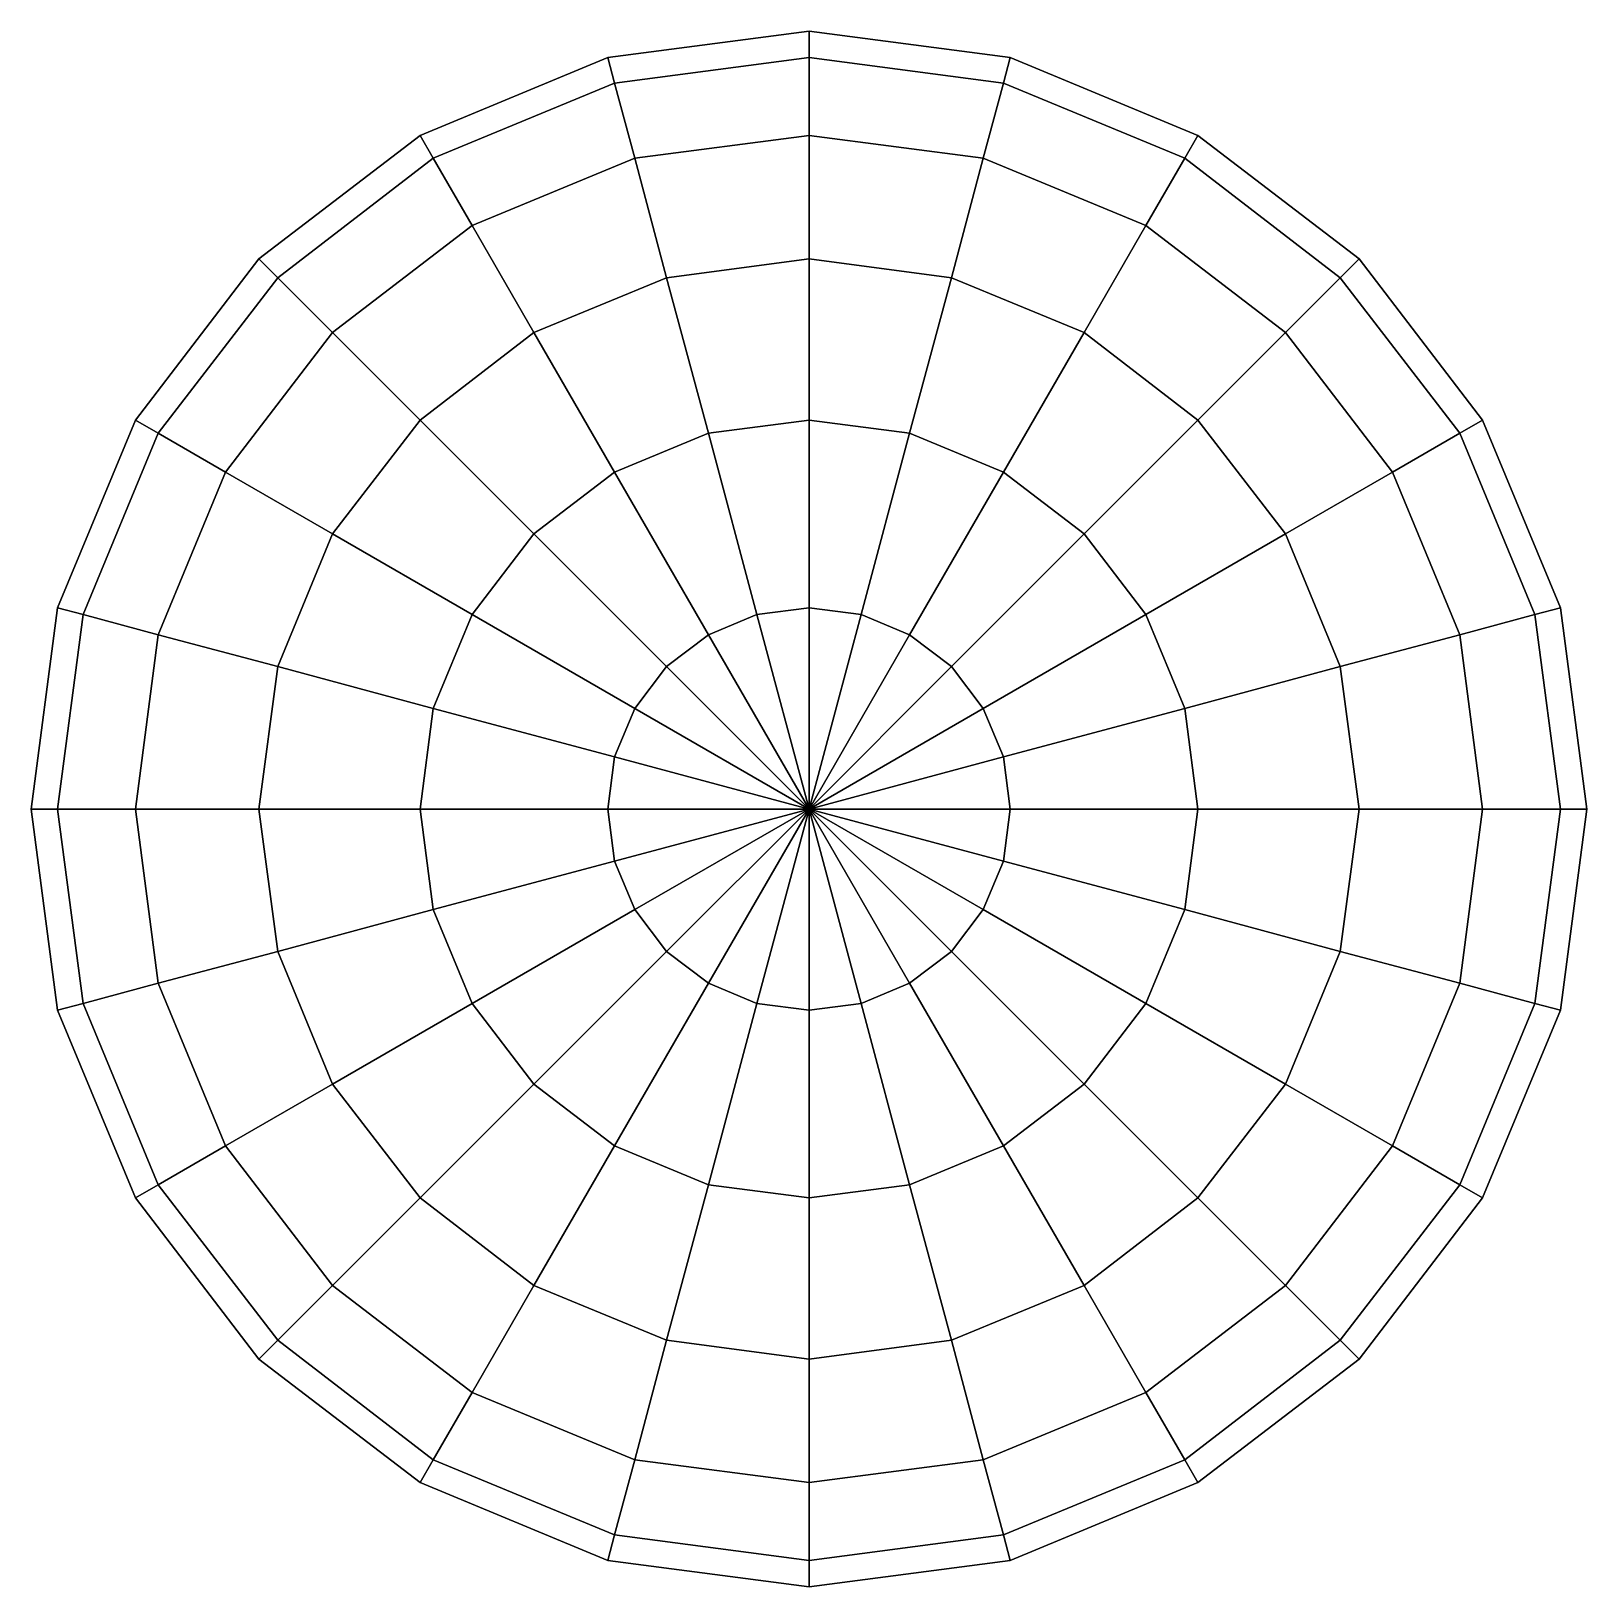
# Model space of a CAD drawing. Extents: x -1 to 1, y -1 to 1.
import ezdxf

# ---------------------------------------------------------------- set-up
doc = ezdxf.new("R2010")
doc.units = 0
doc.layers.add('SPHERE', color=7, linetype='CONTINUOUS')

msp = doc.modelspace()

# ---------------------------------------------------------------- meshes
at = {"layer": 'SPHERE'}
mesh = msp.add_polyface(dxfattribs=at)
corners = [(0, 0.2588, -0.9659), (0, 0.5, -0.866), (-0.1294, 0.483, -0.866), (-0.067, 0.25, -0.9659), (-0.25, 0.433, -0.866), (-0.1294, 0.2241, -0.9659), (-0.3536, 0.3536, -0.866), (-0.183, 0.183, -0.9659), (-0.433, 0.25, -0.866), (-0.2241, 0.1294, -0.9659), (-0.483, 0.1294, -0.866), (-0.25, 0.067, -0.9659), (0, 0.7071, -0.7071), (-0.183, 0.683, -0.7071), (-0.3536, 0.6124, -0.7071), (0, 0.866, -0.5), (-0.2241, 0.8365, -0.5), (-0.433, 0.75, -0.5), (0, 0.9659, -0.2588), (-0.25, 0.933, -0.2588), (-0.483, 0.8365, -0.2588), (0, 1), (-0.2588, 0.9659), (0, 0.9659, 0.2588), (-0.25, 0.933, 0.2588), (0, 0.866, 0.5), (-0.2241, 0.8365, 0.5), (-0.433, 0.75, 0.5), (-0.483, 0.8365, 0.2588), (0, 0.7071, 0.7071), (-0.183, 0.683, 0.7071), (-0.3536, 0.6124, 0.7071), (0, 0.5, 0.866), (-0.1294, 0.483, 0.866), (-0.25, 0.433, 0.866), (0, 0.2588, 0.9659), (-0.067, 0.25, 0.9659), (-0.1294, 0.2241, 0.9659), (-0.183, 0.183, 0.9659), (-0.3536, 0.3536, 0.866), (-0.2241, 0.1294, 0.9659), (-0.433, 0.25, 0.866), (-0.25, 0.067, 0.9659), (-0.483, 0.1294, 0.866), (0, 0, -1), (0, 0, 1), (-0.2588, 0, -0.9659), (-0.2588, 0, 0.9659)]
mesh.append_faces([[corners[k] for k in face] for face in [(0, 1, 2, 3), (3, 2, 4, 5), (5, 4, 6, 7), (7, 6, 8, 9), (9, 8, 10, 11), (1, 12, 13, 2), (2, 13, 14, 4), (12, 15, 16, 13), (13, 16, 17, 14), (15, 18, 19, 16), (16, 19, 20, 17), (18, 21, 22, 19), (21, 23, 24, 22), (23, 25, 26, 24), (24, 26, 27, 28), (25, 29, 30, 26), (26, 30, 31, 27), (29, 32, 33, 30), (30, 33, 34, 31), (32, 35, 36, 33), (33, 36, 37, 34), (34, 37, 38, 39), (39, 38, 40, 41), (41, 40, 42, 43), (44, 0, 3, 3), (36, 35, 45, 45), (44, 3, 5, 5), (37, 36, 45, 45), (44, 5, 7, 7), (38, 37, 45, 45), (44, 7, 9, 9), (40, 38, 45, 45), (44, 9, 11, 11), (42, 40, 45, 45), (44, 11, 46, 46), (47, 42, 45, 45)]])
mesh = msp.add_polyface(dxfattribs=at)
corners = [(0.25, 0.067, -0.9659), (0.483, 0.1294, -0.866), (0.433, 0.25, -0.866), (0.2241, 0.1294, -0.9659), (0.3536, 0.3536, -0.866), (0.183, 0.183, -0.9659), (0.25, 0.433, -0.866), (0.1294, 0.2241, -0.9659), (0.1294, 0.483, -0.866), (0.067, 0.25, -0.9659), (0, 0.5, -0.866), (0, 0.2588, -0.9659), (0.3536, 0.6124, -0.7071), (0.183, 0.683, -0.7071), (0, 0.7071, -0.7071), (0.433, 0.75, -0.5), (0.2241, 0.8365, -0.5), (0, 0.866, -0.5), (0.483, 0.8365, -0.2588), (0.25, 0.933, -0.2588), (0, 0.9659, -0.2588), (0.2588, 0.9659), (0, 1), (0.25, 0.933, 0.2588), (0, 0.9659, 0.2588), (0.483, 0.8365, 0.2588), (0.433, 0.75, 0.5), (0.2241, 0.8365, 0.5), (0, 0.866, 0.5), (0.3536, 0.6124, 0.7071), (0.183, 0.683, 0.7071), (0, 0.7071, 0.7071), (0.25, 0.433, 0.866), (0.1294, 0.483, 0.866), (0, 0.5, 0.866), (0.483, 0.1294, 0.866), (0.25, 0.067, 0.9659), (0.2241, 0.1294, 0.9659), (0.433, 0.25, 0.866), (0.183, 0.183, 0.9659), (0.3536, 0.3536, 0.866), (0.1294, 0.2241, 0.9659), (0.067, 0.25, 0.9659), (0, 0.2588, 0.9659), (0, 0, -1), (0.2588, 0, -0.9659), (0.2588, 0, 0.9659), (0, 0, 1)]
mesh.append_faces([[corners[k] for k in face] for face in [(0, 1, 2, 3), (3, 2, 4, 5), (5, 4, 6, 7), (7, 6, 8, 9), (9, 8, 10, 11), (6, 12, 13, 8), (8, 13, 14, 10), (12, 15, 16, 13), (13, 16, 17, 14), (15, 18, 19, 16), (16, 19, 20, 17), (19, 21, 22, 20), (21, 23, 24, 22), (25, 26, 27, 23), (23, 27, 28, 24), (26, 29, 30, 27), (27, 30, 31, 28), (29, 32, 33, 30), (30, 33, 34, 31), (35, 36, 37, 38), (38, 37, 39, 40), (40, 39, 41, 32), (32, 41, 42, 33), (33, 42, 43, 34), (44, 45, 0, 0), (36, 46, 47, 47), (44, 0, 3, 3), (37, 36, 47, 47), (44, 3, 5, 5), (39, 37, 47, 47), (44, 5, 7, 7), (41, 39, 47, 47), (44, 7, 9, 9), (42, 41, 47, 47), (44, 9, 11, 11), (43, 42, 47, 47)]])
mesh = msp.add_polyface(dxfattribs=at)
corners = [(-0.25, 0.067, -0.9659), (-0.483, 0.1294, -0.866), (-0.5, 0, -0.866), (-0.2588, 0, -0.9659), (-0.25, 0.433, -0.866), (-0.3536, 0.6124, -0.7071), (-0.5, 0.5, -0.7071), (-0.3536, 0.3536, -0.866), (-0.6124, 0.3536, -0.7071), (-0.433, 0.25, -0.866), (-0.683, 0.183, -0.7071), (-0.7071, 0, -0.7071), (-0.433, 0.75, -0.5), (-0.6124, 0.6124, -0.5), (-0.75, 0.433, -0.5), (-0.8365, 0.2241, -0.5), (-0.866, 0, -0.5), (-0.483, 0.8365, -0.2588), (-0.683, 0.683, -0.2588), (-0.8365, 0.483, -0.2588), (-0.933, 0.25, -0.2588), (-0.9659, 0, -0.2588), (-0.25, 0.933, -0.2588), (-0.2588, 0.9659), (-0.5, 0.866), (-0.7071, 0.7071), (-0.866, 0.5), (-0.9659, 0.2588), (-1, 0), (-0.25, 0.933, 0.2588), (-0.483, 0.8365, 0.2588), (-0.683, 0.683, 0.2588), (-0.8365, 0.483, 0.2588), (-0.933, 0.25, 0.2588), (-0.9659, 0, 0.2588), (-0.433, 0.75, 0.5), (-0.6124, 0.6124, 0.5), (-0.75, 0.433, 0.5), (-0.8365, 0.2241, 0.5), (-0.866, 0, 0.5), (-0.3536, 0.6124, 0.7071), (-0.5, 0.5, 0.7071), (-0.6124, 0.3536, 0.7071), (-0.683, 0.183, 0.7071), (-0.7071, 0, 0.7071), (-0.25, 0.433, 0.866), (-0.3536, 0.3536, 0.866), (-0.433, 0.25, 0.866), (-0.483, 0.1294, 0.866), (-0.5, 0, 0.866), (-0.25, 0.067, 0.9659), (-0.2588, 0, 0.9659)]
mesh.append_faces([[corners[k] for k in face] for face in [(0, 1, 2, 3), (4, 5, 6, 7), (7, 6, 8, 9), (9, 8, 10, 1), (1, 10, 11, 2), (5, 12, 13, 6), (6, 13, 14, 8), (8, 14, 15, 10), (10, 15, 16, 11), (12, 17, 18, 13), (13, 18, 19, 14), (14, 19, 20, 15), (15, 20, 21, 16), (22, 23, 24, 17), (17, 24, 25, 18), (18, 25, 26, 19), (19, 26, 27, 20), (20, 27, 28, 21), (23, 29, 30, 24), (24, 30, 31, 25), (25, 31, 32, 26), (26, 32, 33, 27), (27, 33, 34, 28), (30, 35, 36, 31), (31, 36, 37, 32), (32, 37, 38, 33), (33, 38, 39, 34), (35, 40, 41, 36), (36, 41, 42, 37), (37, 42, 43, 38), (38, 43, 44, 39), (40, 45, 46, 41), (41, 46, 47, 42), (42, 47, 48, 43), (43, 48, 49, 44), (48, 50, 51, 49)]])
mesh = msp.add_polyface(dxfattribs=at)
corners = [(0.2588, 0, -0.9659), (0.5, 0, -0.866), (0.483, 0.1294, -0.866), (0.25, 0.067, -0.9659), (0.7071, 0, -0.7071), (0.683, 0.183, -0.7071), (0.6124, 0.3536, -0.7071), (0.433, 0.25, -0.866), (0.5, 0.5, -0.7071), (0.3536, 0.3536, -0.866), (0.3536, 0.6124, -0.7071), (0.25, 0.433, -0.866), (0.866, 0, -0.5), (0.8365, 0.2241, -0.5), (0.75, 0.433, -0.5), (0.6124, 0.6124, -0.5), (0.433, 0.75, -0.5), (0.9659, 0, -0.2588), (0.933, 0.25, -0.2588), (0.8365, 0.483, -0.2588), (0.683, 0.683, -0.2588), (0.483, 0.8365, -0.2588), (1, 0), (0.9659, 0.2588), (0.866, 0.5), (0.7071, 0.7071), (0.5, 0.866), (0.2588, 0.9659), (0.25, 0.933, -0.2588), (0.9659, 0, 0.2588), (0.933, 0.25, 0.2588), (0.8365, 0.483, 0.2588), (0.683, 0.683, 0.2588), (0.483, 0.8365, 0.2588), (0.25, 0.933, 0.2588), (0.866, 0, 0.5), (0.8365, 0.2241, 0.5), (0.75, 0.433, 0.5), (0.6124, 0.6124, 0.5), (0.433, 0.75, 0.5), (0.7071, 0, 0.7071), (0.683, 0.183, 0.7071), (0.6124, 0.3536, 0.7071), (0.5, 0.5, 0.7071), (0.3536, 0.6124, 0.7071), (0.5, 0, 0.866), (0.483, 0.1294, 0.866), (0.433, 0.25, 0.866), (0.3536, 0.3536, 0.866), (0.25, 0.433, 0.866), (0.2588, 0, 0.9659), (0.25, 0.067, 0.9659)]
mesh.append_faces([[corners[k] for k in face] for face in [(0, 1, 2, 3), (1, 4, 5, 2), (2, 5, 6, 7), (7, 6, 8, 9), (9, 8, 10, 11), (4, 12, 13, 5), (5, 13, 14, 6), (6, 14, 15, 8), (8, 15, 16, 10), (12, 17, 18, 13), (13, 18, 19, 14), (14, 19, 20, 15), (15, 20, 21, 16), (17, 22, 23, 18), (18, 23, 24, 19), (19, 24, 25, 20), (20, 25, 26, 21), (21, 26, 27, 28), (22, 29, 30, 23), (23, 30, 31, 24), (24, 31, 32, 25), (25, 32, 33, 26), (26, 33, 34, 27), (29, 35, 36, 30), (30, 36, 37, 31), (31, 37, 38, 32), (32, 38, 39, 33), (35, 40, 41, 36), (36, 41, 42, 37), (37, 42, 43, 38), (38, 43, 44, 39), (40, 45, 46, 41), (41, 46, 47, 42), (42, 47, 48, 43), (43, 48, 49, 44), (45, 50, 51, 46)]])
mesh = msp.add_polyface(dxfattribs=at)
corners = [(-0.2588, 0, -0.9659), (-0.5, 0, -0.866), (-0.483, -0.1294, -0.866), (-0.25, -0.067, -0.9659), (-0.7071, 0, -0.7071), (-0.683, -0.183, -0.7071), (-0.6124, -0.3536, -0.7071), (-0.433, -0.25, -0.866), (-0.5, -0.5, -0.7071), (-0.3536, -0.3536, -0.866), (-0.3536, -0.6124, -0.7071), (-0.25, -0.433, -0.866), (-0.866, 0, -0.5), (-0.8365, -0.2241, -0.5), (-0.75, -0.433, -0.5), (-0.6124, -0.6124, -0.5), (-0.433, -0.75, -0.5), (-0.9659, 0, -0.2588), (-0.933, -0.25, -0.2588), (-0.8365, -0.483, -0.2588), (-0.683, -0.683, -0.2588), (-0.483, -0.8365, -0.2588), (-1, 0), (-0.9659, -0.2588), (-0.866, -0.5), (-0.7071, -0.7071), (-0.5, -0.866), (-0.2588, -0.9659), (-0.25, -0.933, -0.2588), (-0.9659, 0, 0.2588), (-0.933, -0.25, 0.2588), (-0.8365, -0.483, 0.2588), (-0.683, -0.683, 0.2588), (-0.483, -0.8365, 0.2588), (-0.25, -0.933, 0.2588), (-0.866, 0, 0.5), (-0.8365, -0.2241, 0.5), (-0.75, -0.433, 0.5), (-0.6124, -0.6124, 0.5), (-0.433, -0.75, 0.5), (-0.7071, 0, 0.7071), (-0.683, -0.183, 0.7071), (-0.6124, -0.3536, 0.7071), (-0.5, -0.5, 0.7071), (-0.3536, -0.6124, 0.7071), (-0.5, 0, 0.866), (-0.483, -0.1294, 0.866), (-0.433, -0.25, 0.866), (-0.3536, -0.3536, 0.866), (-0.25, -0.433, 0.866), (-0.2588, 0, 0.9659), (-0.25, -0.067, 0.9659)]
mesh.append_faces([[corners[k] for k in face] for face in [(0, 1, 2, 3), (1, 4, 5, 2), (2, 5, 6, 7), (7, 6, 8, 9), (9, 8, 10, 11), (4, 12, 13, 5), (5, 13, 14, 6), (6, 14, 15, 8), (8, 15, 16, 10), (12, 17, 18, 13), (13, 18, 19, 14), (14, 19, 20, 15), (15, 20, 21, 16), (17, 22, 23, 18), (18, 23, 24, 19), (19, 24, 25, 20), (20, 25, 26, 21), (21, 26, 27, 28), (22, 29, 30, 23), (23, 30, 31, 24), (24, 31, 32, 25), (25, 32, 33, 26), (26, 33, 34, 27), (29, 35, 36, 30), (30, 36, 37, 31), (31, 37, 38, 32), (32, 38, 39, 33), (35, 40, 41, 36), (36, 41, 42, 37), (37, 42, 43, 38), (38, 43, 44, 39), (40, 45, 46, 41), (41, 46, 47, 42), (42, 47, 48, 43), (43, 48, 49, 44), (45, 50, 51, 46)]])
mesh = msp.add_polyface(dxfattribs=at)
corners = [(-0.25, -0.067, -0.9659), (-0.483, -0.1294, -0.866), (-0.433, -0.25, -0.866), (-0.2241, -0.1294, -0.9659), (-0.3536, -0.3536, -0.866), (-0.183, -0.183, -0.9659), (-0.25, -0.433, -0.866), (-0.1294, -0.2241, -0.9659), (-0.1294, -0.483, -0.866), (-0.067, -0.25, -0.9659), (0, -0.5, -0.866), (0, -0.2588, -0.9659), (-0.3536, -0.6124, -0.7071), (-0.183, -0.683, -0.7071), (0, -0.7071, -0.7071), (-0.433, -0.75, -0.5), (-0.2241, -0.8365, -0.5), (0, -0.866, -0.5), (-0.483, -0.8365, -0.2588), (-0.25, -0.933, -0.2588), (0, -0.9659, -0.2588), (-0.2588, -0.9659), (0, -1), (-0.25, -0.933, 0.2588), (0, -0.9659, 0.2588), (-0.483, -0.8365, 0.2588), (-0.433, -0.75, 0.5), (-0.2241, -0.8365, 0.5), (0, -0.866, 0.5), (-0.3536, -0.6124, 0.7071), (-0.183, -0.683, 0.7071), (0, -0.7071, 0.7071), (-0.25, -0.433, 0.866), (-0.1294, -0.483, 0.866), (0, -0.5, 0.866), (-0.483, -0.1294, 0.866), (-0.25, -0.067, 0.9659), (-0.2241, -0.1294, 0.9659), (-0.433, -0.25, 0.866), (-0.183, -0.183, 0.9659), (-0.3536, -0.3536, 0.866), (-0.1294, -0.2241, 0.9659), (-0.067, -0.25, 0.9659), (0, -0.2588, 0.9659), (0, 0, -1), (-0.2588, 0, -0.9659), (-0.2588, 0, 0.9659), (0, 0, 1)]
mesh.append_faces([[corners[k] for k in face] for face in [(0, 1, 2, 3), (3, 2, 4, 5), (5, 4, 6, 7), (7, 6, 8, 9), (9, 8, 10, 11), (6, 12, 13, 8), (8, 13, 14, 10), (12, 15, 16, 13), (13, 16, 17, 14), (15, 18, 19, 16), (16, 19, 20, 17), (19, 21, 22, 20), (21, 23, 24, 22), (25, 26, 27, 23), (23, 27, 28, 24), (26, 29, 30, 27), (27, 30, 31, 28), (29, 32, 33, 30), (30, 33, 34, 31), (35, 36, 37, 38), (38, 37, 39, 40), (40, 39, 41, 32), (32, 41, 42, 33), (33, 42, 43, 34), (44, 45, 0, 0), (36, 46, 47, 47), (44, 0, 3, 3), (37, 36, 47, 47), (44, 3, 5, 5), (39, 37, 47, 47), (44, 5, 7, 7), (41, 39, 47, 47), (44, 7, 9, 9), (42, 41, 47, 47), (44, 9, 11, 11), (43, 42, 47, 47)]])
mesh = msp.add_polyface(dxfattribs=at)
corners = [(0, -0.2588, -0.9659), (0, -0.5, -0.866), (0.1294, -0.483, -0.866), (0.067, -0.25, -0.9659), (0.25, -0.433, -0.866), (0.1294, -0.2241, -0.9659), (0.3536, -0.3536, -0.866), (0.183, -0.183, -0.9659), (0.433, -0.25, -0.866), (0.2241, -0.1294, -0.9659), (0.483, -0.1294, -0.866), (0.25, -0.067, -0.9659), (0, -0.7071, -0.7071), (0.183, -0.683, -0.7071), (0.3536, -0.6124, -0.7071), (0, -0.866, -0.5), (0.2241, -0.8365, -0.5), (0.433, -0.75, -0.5), (0, -0.9659, -0.2588), (0.25, -0.933, -0.2588), (0.483, -0.8365, -0.2588), (0, -1), (0.2588, -0.9659), (0, -0.9659, 0.2588), (0.25, -0.933, 0.2588), (0, -0.866, 0.5), (0.2241, -0.8365, 0.5), (0.433, -0.75, 0.5), (0.483, -0.8365, 0.2588), (0, -0.7071, 0.7071), (0.183, -0.683, 0.7071), (0.3536, -0.6124, 0.7071), (0, -0.5, 0.866), (0.1294, -0.483, 0.866), (0.25, -0.433, 0.866), (0, -0.2588, 0.9659), (0.067, -0.25, 0.9659), (0.1294, -0.2241, 0.9659), (0.183, -0.183, 0.9659), (0.3536, -0.3536, 0.866), (0.2241, -0.1294, 0.9659), (0.433, -0.25, 0.866), (0.25, -0.067, 0.9659), (0.483, -0.1294, 0.866), (0, 0, -1), (0, 0, 1), (0.2588, 0, -0.9659), (0.2588, 0, 0.9659)]
mesh.append_faces([[corners[k] for k in face] for face in [(0, 1, 2, 3), (3, 2, 4, 5), (5, 4, 6, 7), (7, 6, 8, 9), (9, 8, 10, 11), (1, 12, 13, 2), (2, 13, 14, 4), (12, 15, 16, 13), (13, 16, 17, 14), (15, 18, 19, 16), (16, 19, 20, 17), (18, 21, 22, 19), (21, 23, 24, 22), (23, 25, 26, 24), (24, 26, 27, 28), (25, 29, 30, 26), (26, 30, 31, 27), (29, 32, 33, 30), (30, 33, 34, 31), (32, 35, 36, 33), (33, 36, 37, 34), (34, 37, 38, 39), (39, 38, 40, 41), (41, 40, 42, 43), (44, 0, 3, 3), (36, 35, 45, 45), (44, 3, 5, 5), (37, 36, 45, 45), (44, 5, 7, 7), (38, 37, 45, 45), (44, 7, 9, 9), (40, 38, 45, 45), (44, 9, 11, 11), (42, 40, 45, 45), (44, 11, 46, 46), (47, 42, 45, 45)]])
mesh = msp.add_polyface(dxfattribs=at)
corners = [(0.25, -0.067, -0.9659), (0.483, -0.1294, -0.866), (0.5, 0, -0.866), (0.2588, 0, -0.9659), (0.25, -0.433, -0.866), (0.3536, -0.6124, -0.7071), (0.5, -0.5, -0.7071), (0.3536, -0.3536, -0.866), (0.6124, -0.3536, -0.7071), (0.433, -0.25, -0.866), (0.683, -0.183, -0.7071), (0.7071, 0, -0.7071), (0.433, -0.75, -0.5), (0.6124, -0.6124, -0.5), (0.75, -0.433, -0.5), (0.8365, -0.2241, -0.5), (0.866, 0, -0.5), (0.483, -0.8365, -0.2588), (0.683, -0.683, -0.2588), (0.8365, -0.483, -0.2588), (0.933, -0.25, -0.2588), (0.9659, 0, -0.2588), (0.25, -0.933, -0.2588), (0.2588, -0.9659), (0.5, -0.866), (0.7071, -0.7071), (0.866, -0.5), (0.9659, -0.2588), (1, 0), (0.25, -0.933, 0.2588), (0.483, -0.8365, 0.2588), (0.683, -0.683, 0.2588), (0.8365, -0.483, 0.2588), (0.933, -0.25, 0.2588), (0.9659, 0, 0.2588), (0.433, -0.75, 0.5), (0.6124, -0.6124, 0.5), (0.75, -0.433, 0.5), (0.8365, -0.2241, 0.5), (0.866, 0, 0.5), (0.3536, -0.6124, 0.7071), (0.5, -0.5, 0.7071), (0.6124, -0.3536, 0.7071), (0.683, -0.183, 0.7071), (0.7071, 0, 0.7071), (0.25, -0.433, 0.866), (0.3536, -0.3536, 0.866), (0.433, -0.25, 0.866), (0.483, -0.1294, 0.866), (0.5, 0, 0.866), (0.25, -0.067, 0.9659), (0.2588, 0, 0.9659)]
mesh.append_faces([[corners[k] for k in face] for face in [(0, 1, 2, 3), (4, 5, 6, 7), (7, 6, 8, 9), (9, 8, 10, 1), (1, 10, 11, 2), (5, 12, 13, 6), (6, 13, 14, 8), (8, 14, 15, 10), (10, 15, 16, 11), (12, 17, 18, 13), (13, 18, 19, 14), (14, 19, 20, 15), (15, 20, 21, 16), (22, 23, 24, 17), (17, 24, 25, 18), (18, 25, 26, 19), (19, 26, 27, 20), (20, 27, 28, 21), (23, 29, 30, 24), (24, 30, 31, 25), (25, 31, 32, 26), (26, 32, 33, 27), (27, 33, 34, 28), (30, 35, 36, 31), (31, 36, 37, 32), (32, 37, 38, 33), (33, 38, 39, 34), (35, 40, 41, 36), (36, 41, 42, 37), (37, 42, 43, 38), (38, 43, 44, 39), (40, 45, 46, 41), (41, 46, 47, 42), (42, 47, 48, 43), (43, 48, 49, 44), (48, 50, 51, 49)]])

doc.saveas('drawing.dxf')
